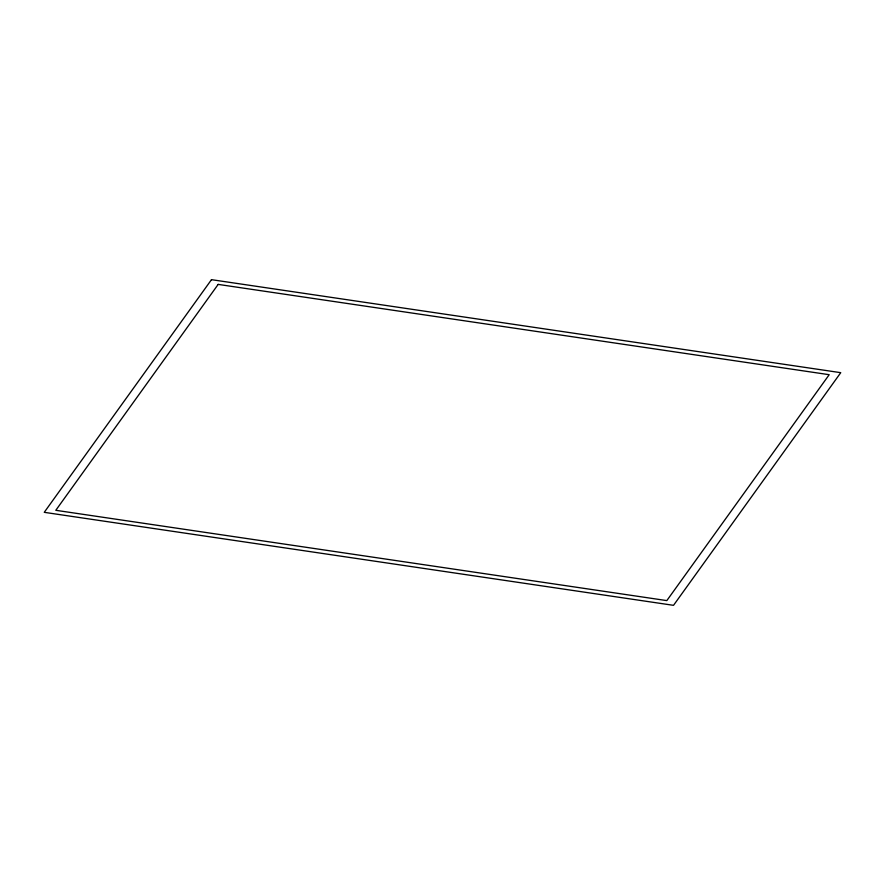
<?xml version="1.0" encoding="UTF-8"?>
<svg xmlns="http://www.w3.org/2000/svg" width="885" height="885" viewBox="0 0 885 885"><rect width="100%" height="100%" fill="white"/><g stroke="black" fill="none" stroke-linecap="round" stroke-linejoin="round"><path stroke-width="1.33" d="M211.482 279.671L44.25 512.327L673.518 605.329L840.75 372.673L211.482 279.671M218.175 284.395L55.799 510.302L666.825 600.605L829.201 374.698L218.175 284.395"/></g></svg>
